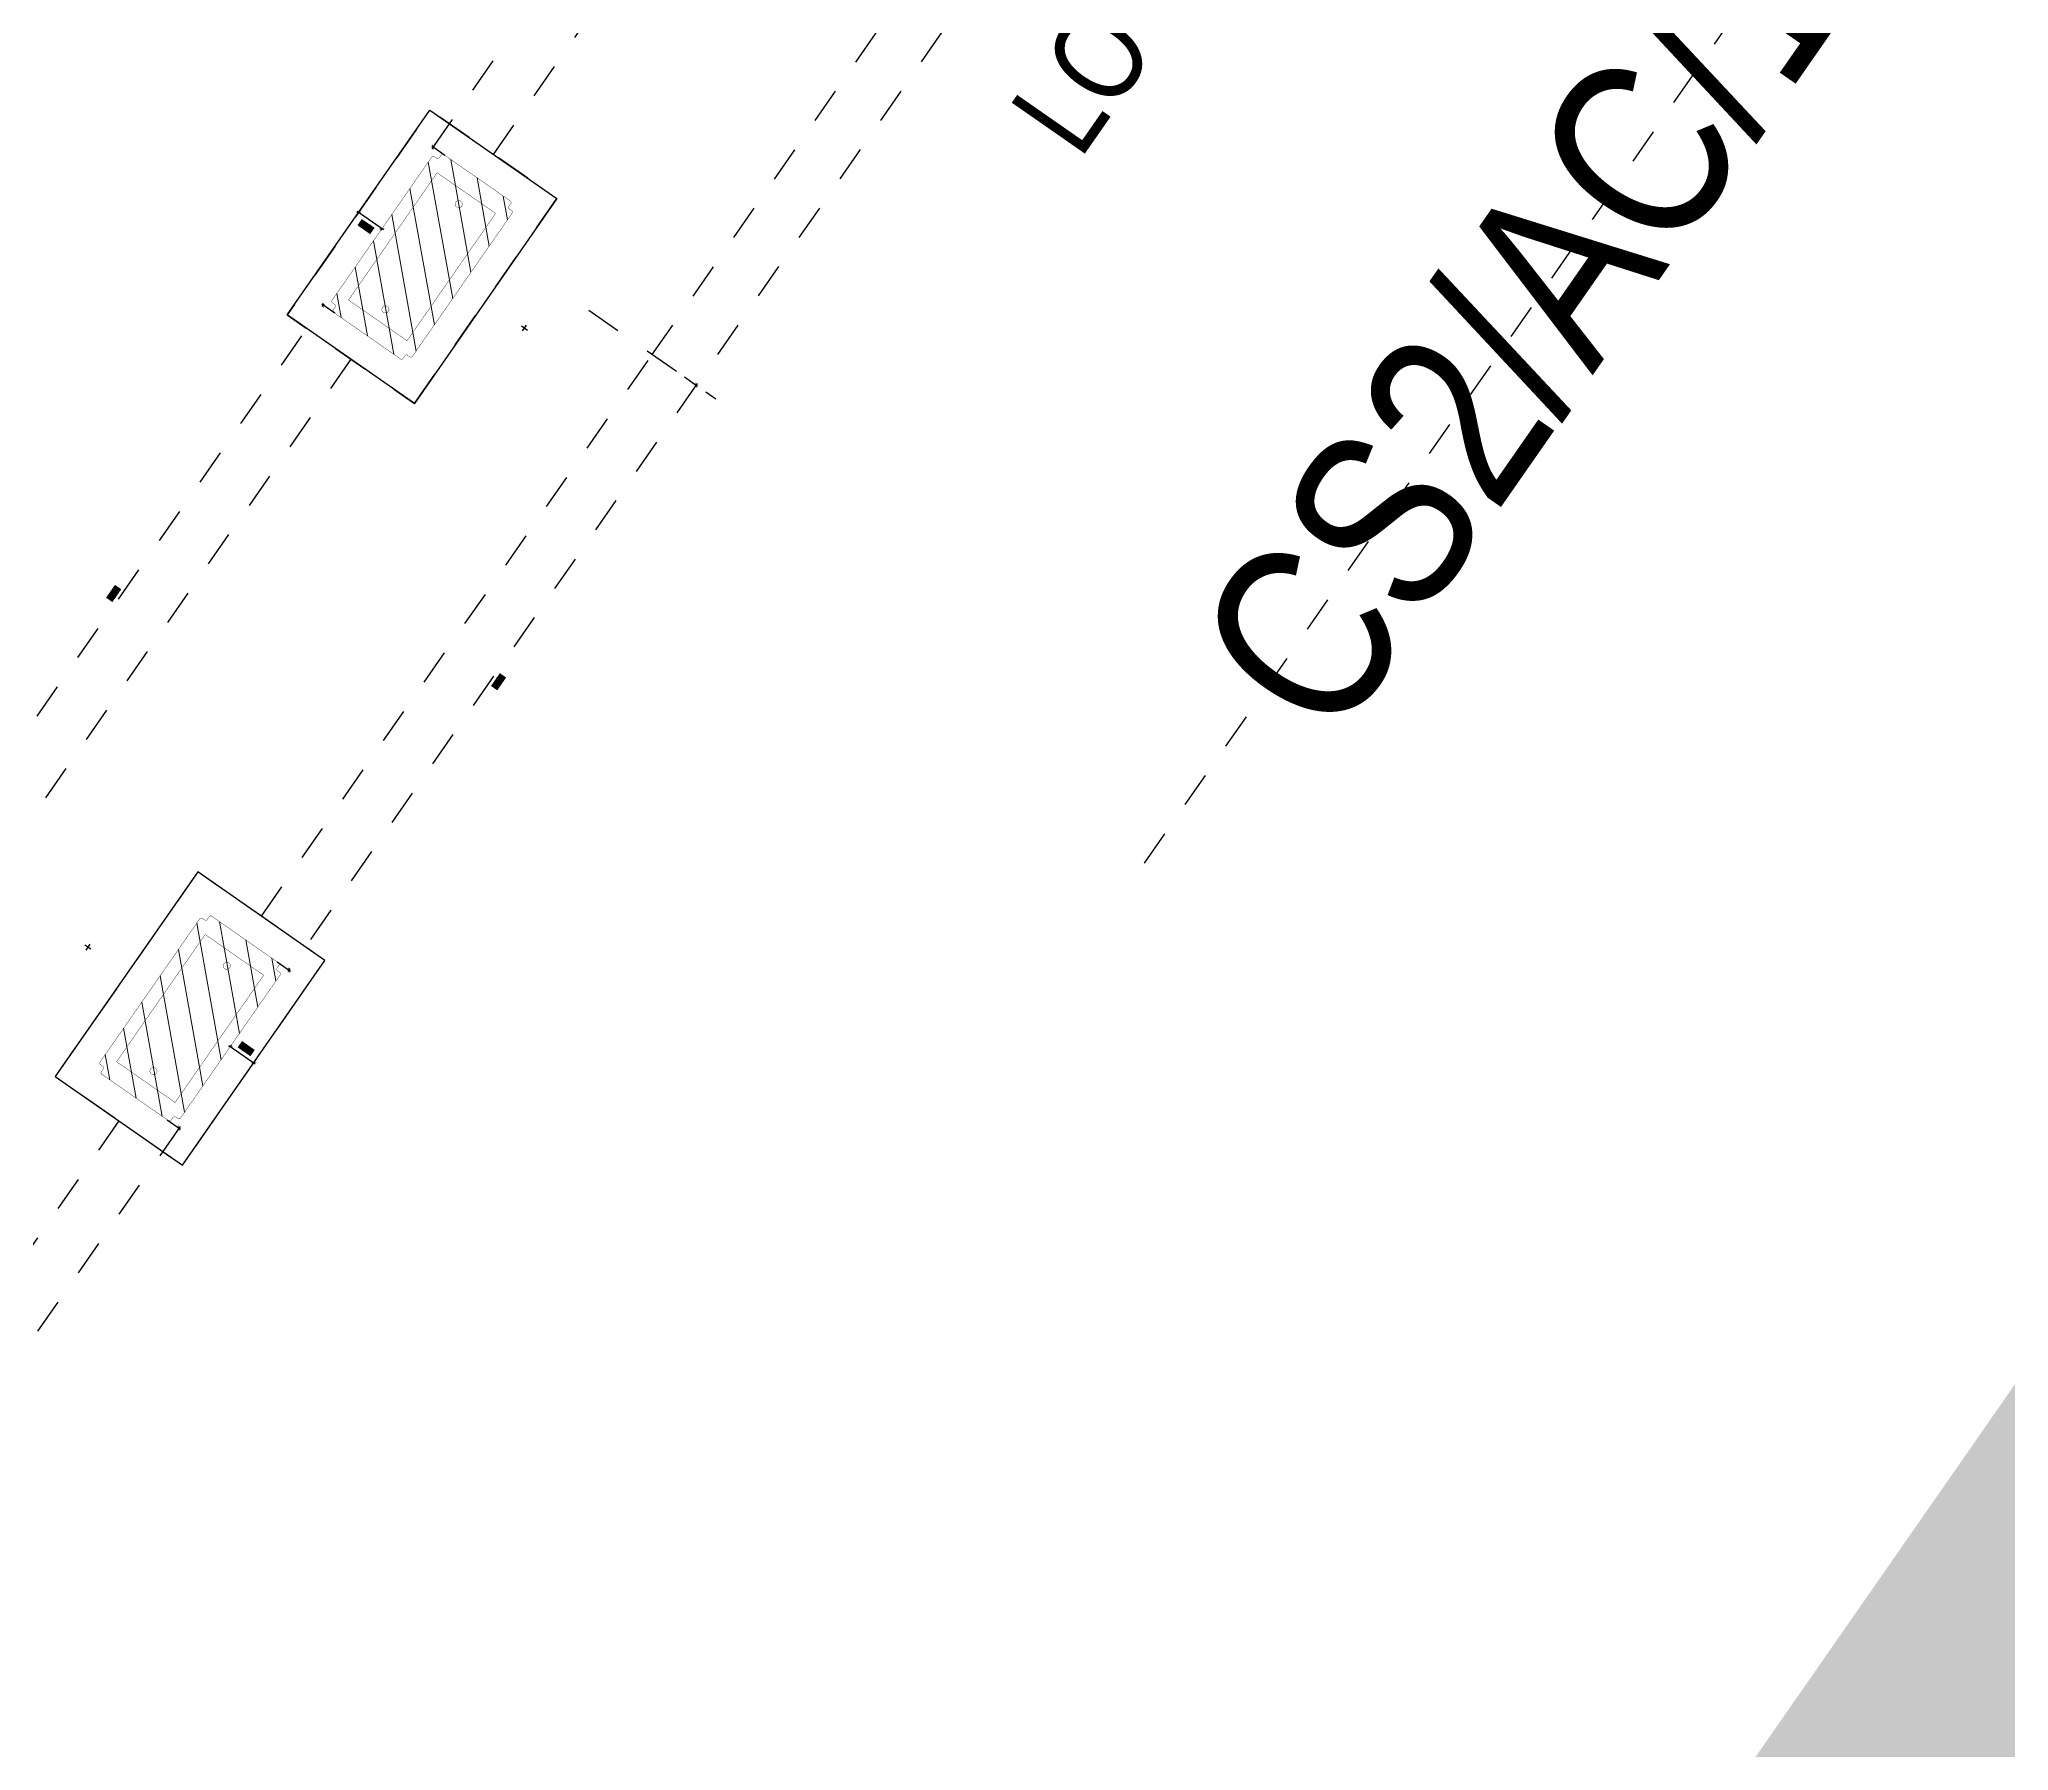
# Model space of a CAD drawing. Extents: x 218857 to 219044, y 632203 to 632441.
# Drawn here: x 218949.25 to 218954.77, y 632360.02 to 632364.82 of the extents above; entities that cross this region are included whole.
import ezdxf
from ezdxf.enums import TextEntityAlignment as Align

# ---------------------------------------------------------------- set-up
doc = ezdxf.new("R2018")
doc.units = 0
doc.header["$MEASUREMENT"] = 0
doc.linetypes.add('ACAD_ISO03W100', pattern=[30, 12, -18])
doc.linetypes.add('TRAZOS', pattern=[19.049999999999997, 12.7, -6.35])
doc.layers.get('0').update_dxf_attribs({"color": 4})
doc.layers.get('Defpoints').update_dxf_attribs({"color": 3, "lineweight": 30})
doc.layers.add('PC_T7200_002_SG-GRAL-HIDDEN DATA', color=150, linetype='TRAZOS', true_color=0x007fff, plot=False)
doc.layers.add('PC_T7200_522_SG-LOT 25-AXLE COUNTER', color=7, linetype='Continuous', true_color=0xff0002)
doc.layers.add('PC_T7200_538_SG-LOT 25-BEACON CBLTRX-3268 RECEPTORAS', color=4, linetype='Continuous', true_color=0x00ffff)
doc.styles.add('ARIAL NARROW', font='ARIALN.TTF')
doc.styles.get("Standard").update_dxf_attribs({"font": 'arial.ttf'})
doc.dimstyles.new('1-10', dxfattribs={"dimscale": 10, "dimtxt": 0.0018, "dimasz": 0.001, "dimexe": 0.0005, "dimexo": 0.0005, "dimgap": 0.0008, "dimtad": 1, "dimzin": 1, "dimtxsty": 'ARIAL NARROW', "dimblk": 'ARCHTICK', "dimcen": 0.0015, "dimdle": 0.0005, "dimclrd": 256, "dimclre": 256, "dimclrt": 256, "dimazin": 0, "dimtfac": 1, "dimtmove": 0, "dimatfit": 3, "dimfxl": 0.004, "dimfxlon": 1, "dimtfill": 2, "dimtfillclr": 255, "dimlwd": -1, "dimlwe": -1, "dimarcsym": 0})
pattern_1 = [(45, (0, 0), (-0.04490128060534577, 0.04490128060534577), [])]

# ---------------------------------------------------------------- blocks, each defined once
blk = doc.blocks.new('_ArchTick')
at = {"color": 0, "linetype": 'ByBlock', "const_width": 0.15}
blk.add_lwpolyline([(-0.5, -0.5), (0.5, 0.5)], dxfattribs=at)
blk = doc.blocks.new('*D9')
at = {"layer": 'Defpoints', "color": 0, "linetype": 'TRAZOS', "ltscale": 0.005, "transparency": 16777216}
for p in [(-1.220024815875804, 0.05799999999999272), (-1.220024815875804, 0.05799999999999272), (-0.2200000000011642, 0.05799999999999272)]:
    blk.add_point(p, dxfattribs=at)
at = {"layer": 'PC_T7200_002_SG-GRAL-HIDDEN DATA', "ltscale": 0.005, "transparency": 16777216}
for p, q in [((-0.2150000000011641, 0.05799999999999272), (-1.225024815875804, 0.05799999999999272)), ((-1.220024815875804, 0.05799999999999273), (-1.220024815875804, 0.06299999999999273)), ((-0.2200000000011642, 0.05799999999999273), (-0.2200000000011642, 0.06299999999999273))]:
    blk.add_line(p, q, dxfattribs=at)
at = {"layer": 'PC_T7200_002_SG-GRAL-HIDDEN DATA', "linetype": 'TRAZOS', "ltscale": 0.005, "transparency": 16777216, "xscale": 0.01, "yscale": 0.01, "zscale": 0.01, "rotation": 180}
blk.add_blockref('_ArchTick', (-1.220024815875804, 0.05799999999999272), dxfattribs=at)
at = {"layer": 'PC_T7200_002_SG-GRAL-HIDDEN DATA', "linetype": 'TRAZOS', "ltscale": 0.005, "transparency": 16777216, "xscale": 0.01, "yscale": 0.01, "zscale": 0.01}
blk.add_blockref('_ArchTick', (-0.2200000000011642, 0.05799999999999272), dxfattribs=at)
at = {"layer": 'PC_T7200_002_SG-GRAL-HIDDEN DATA', "linetype": 'TRAZOS', "ltscale": 0.005, "transparency": 16777216, "insert": (-0.7200124079384841, 0.07681718963164347), "char_height": 0.018, "attachment_point": 5, "style": 'ARIAL NARROW', "bg_fill": 1, "box_fill_scale": 1.1, "bg_fill_color": 255, "bg_fill_transparency": 0}
blk.add_mtext('1,00', dxfattribs=at)
blk = doc.blocks.new('*D10')
at = {"layer": 'Defpoints', "color": 0, "linetype": 'TRAZOS', "ltscale": 0.005, "transparency": 16777216}
for p in [(0.2200000000011642, 0.05799999999999272), (1.219975184124195, 0.05799999999999107), (1.219975184124195, 0.05799999999999107)]:
    blk.add_point(p, dxfattribs=at)
at = {"layer": 'PC_T7200_002_SG-GRAL-HIDDEN DATA', "ltscale": 0.005, "transparency": 16777216}
for p, q in [((0.2150000000011641, 0.05799999999999107), (1.224975184124195, 0.05799999999999107)), ((0.2200000000011642, 0.05799999999999438), (0.2200000000011642, 0.06299999999999438)), ((1.219975184124195, 0.05799999999999107), (1.219975184124195, 0.06299999999999106))]:
    blk.add_line(p, q, dxfattribs=at)
at = {"layer": 'PC_T7200_002_SG-GRAL-HIDDEN DATA', "linetype": 'TRAZOS', "ltscale": 0.005, "transparency": 16777216, "xscale": 0.01, "yscale": 0.01, "zscale": 0.01, "rotation": 180}
blk.add_blockref('_ArchTick', (0.2200000000011642, 0.05799999999999107), dxfattribs=at)
at = {"layer": 'PC_T7200_002_SG-GRAL-HIDDEN DATA', "linetype": 'TRAZOS', "ltscale": 0.005, "transparency": 16777216, "xscale": 0.01, "yscale": 0.01, "zscale": 0.01}
blk.add_blockref('_ArchTick', (1.219975184124195, 0.05799999999999107), dxfattribs=at)
at = {"layer": 'PC_T7200_002_SG-GRAL-HIDDEN DATA', "linetype": 'TRAZOS', "ltscale": 0.005, "transparency": 16777216, "insert": (0.7199875920626797, 0.07681718963164182), "char_height": 0.018, "attachment_point": 5, "style": 'ARIAL NARROW', "bg_fill": 1, "box_fill_scale": 1.1, "bg_fill_color": 255, "bg_fill_transparency": 0}
blk.add_mtext('1,00', dxfattribs=at)
blk = doc.blocks.new('*U121')
at = {"style": 'ARIAL NARROW'}
for tag, height, flags, p in [('AT018', 0.25, 9, (-0.605378561307319, -0.4408864942301143)), ('AT008', 0.25, 9, (-0.6053785613235754, -0.8408864942301143)), ('AT004', 0.25, 9, (-0.6053785613398319, -1.240886494230115)), ('AT000', 0.25, 8, (-0.6053785613560883, -1.640886494230114)), ('AT003', 0.25, 8, (-0.6053785613723448, -2.040886494230114)), ('AT001', 0.5, 8, (-0.6054221946603151, -3.440886494230112)), ('GIS01', 0.25, 9, (-0.6054221946887639, -4.140886494230111)), ('GIS02', 0.25, 9, (-0.6054221947050205, -4.540886494230111)), ('GIS03', 0.25, 9, (-0.605422194721277, -4.940886494230112)), ('GIS04', 0.25, 9, (-0.6054221947375333, -5.340886494230111)), ('GIS05', 0.25, 9, (-0.6054221947537899, -5.740886494230113)), ('GIS06', 0.25, 9, (-0.6054221947700462, -6.140886494230111)), ('GIS07', 0.25, 9, (-0.6054221947863025, -6.540886494230111)), ('GIS08', 0.25, 9, (-0.6054221948025593, -6.940886494230111)), ('GIS09', 0.25, 9, (-0.6054221948188157, -7.340886494230113)), ('GIS10', 0.25, 9, (-0.6054221948350718, -7.740886494230112))]:
    blk.add_attdef(tag, text='', height=height, rotation=359.9999999976714, dxfattribs=dict(at, flags=flags)).set_placement(p, align=Align.MIDDLE_CENTER)
at = {"lineweight": 30, "flags": 104}
for tag, p in [('X=INSERTIONPOINT', (-5.596425628235765, -2.406353751871746)), ('Y=INSERTIONPOINT', (-5.596213463393052, -2.806353751871756))]:
    blk.add_attdef(tag, text='', height=0.25, dxfattribs=at).set_placement(p, align=Align.MIDDLE_CENTER)
at = {"style": 'ARIAL NARROW', "flags": 9}
for tag, rotation, p in [('AT006', 359.9999999976714, (2.394577805339685, -3.440886494352036)), ('AT005', 359.9999999976714, (5.394577805339685, -3.440886494473959)), ('AT007', 314.9999999976714, (8.182966152988003, -3.440886494587282))]:
    blk.add_attdef(tag, text='', height=0.25, rotation=rotation, dxfattribs=at).set_placement(p, align=Align.MIDDLE_LEFT)
blk = doc.blocks.new('*D22')
at = {"layer": 'Defpoints', "color": 0, "linetype": 'TRAZOS', "ltscale": 0.005, "transparency": 16777216}
for p in [(-2.269999999999982, 0.15), (-6.269999999999982, 0), (-2.269999999999982, 0)]:
    blk.add_point(p, dxfattribs=at)
at = {"layer": 'PC_T7200_002_SG-GRAL-HIDDEN DATA', "ltscale": 0.005, "transparency": 16777216}
for p, q in [((-6.274999999999982, 0.15), (-2.264999999999982, 0.15)), ((-6.269999999999982, 0.11), (-6.269999999999982, 0.155)), ((-2.269999999999982, 0.11), (-2.269999999999982, 0.155))]:
    blk.add_line(p, q, dxfattribs=at)
at = {"layer": 'PC_T7200_002_SG-GRAL-HIDDEN DATA', "linetype": 'TRAZOS', "ltscale": 0.005, "transparency": 16777216, "xscale": 0.01, "yscale": 0.01, "zscale": 0.01, "rotation": 180}
blk.add_blockref('_ArchTick', (-6.269999999999982, 0.15), dxfattribs=at)
at = {"layer": 'PC_T7200_002_SG-GRAL-HIDDEN DATA', "linetype": 'TRAZOS', "ltscale": 0.005, "transparency": 16777216, "xscale": 0.01, "yscale": 0.01, "zscale": 0.01}
blk.add_blockref('_ArchTick', (-2.269999999999982, 0.15), dxfattribs=at)
at = {"layer": 'PC_T7200_002_SG-GRAL-HIDDEN DATA', "linetype": 'TRAZOS', "ltscale": 0.005, "transparency": 16777216, "insert": (-4.269999999999982, 0.1688171896316507), "char_height": 0.018, "attachment_point": 5, "style": 'ARIAL NARROW', "bg_fill": 1, "box_fill_scale": 1.1, "bg_fill_color": 255, "bg_fill_transparency": 0}
blk.add_mtext('4,00', dxfattribs=at)
blk = doc.blocks.new('*D24')
at = {"layer": 'Defpoints', "color": 0, "linetype": 'TRAZOS', "ltscale": 0.005, "transparency": 16777216}
for p in [(-0.269999999999925, 0.15), (-2.269999999999982, 0), (-0.269999999999925, 0)]:
    blk.add_point(p, dxfattribs=at)
at = {"layer": 'PC_T7200_002_SG-GRAL-HIDDEN DATA', "ltscale": 0.005, "transparency": 16777216}
for p, q in [((-2.274999999999982, 0.15), (-0.264999999999925, 0.15)), ((-2.269999999999982, 0.11), (-2.269999999999982, 0.155)), ((-0.269999999999925, 0.11), (-0.269999999999925, 0.155))]:
    blk.add_line(p, q, dxfattribs=at)
at = {"layer": 'PC_T7200_002_SG-GRAL-HIDDEN DATA', "linetype": 'TRAZOS', "ltscale": 0.005, "transparency": 16777216, "xscale": 0.01, "yscale": 0.01, "zscale": 0.01, "rotation": 180}
blk.add_blockref('_ArchTick', (-2.269999999999982, 0.15), dxfattribs=at)
at = {"layer": 'PC_T7200_002_SG-GRAL-HIDDEN DATA', "linetype": 'TRAZOS', "ltscale": 0.005, "transparency": 16777216, "xscale": 0.01, "yscale": 0.01, "zscale": 0.01}
blk.add_blockref('_ArchTick', (-0.269999999999925, 0.15), dxfattribs=at)
at = {"layer": 'PC_T7200_002_SG-GRAL-HIDDEN DATA', "linetype": 'TRAZOS', "ltscale": 0.005, "transparency": 16777216, "insert": (-1.269999999999953, 0.1688171896316507), "char_height": 0.018, "attachment_point": 5, "style": 'ARIAL NARROW', "bg_fill": 1, "box_fill_scale": 1.1, "bg_fill_color": 255, "bg_fill_transparency": 0}
blk.add_mtext('2,00', dxfattribs=at)
blk = doc.blocks.new('*D25')
at = {"layer": 'Defpoints', "color": 0, "linetype": 'TRAZOS', "ltscale": 0.005, "transparency": 16777216}
for p in [(2.269999999999982, 0.15), (0.2700000000000387, 0), (2.269999999999982, 0)]:
    blk.add_point(p, dxfattribs=at)
at = {"layer": 'PC_T7200_002_SG-GRAL-HIDDEN DATA', "ltscale": 0.005, "transparency": 16777216}
for p, q in [((0.2650000000000386, 0.15), (2.274999999999982, 0.15)), ((0.2700000000000387, 0.11), (0.2700000000000387, 0.155)), ((2.269999999999982, 0.11), (2.269999999999982, 0.155))]:
    blk.add_line(p, q, dxfattribs=at)
at = {"layer": 'PC_T7200_002_SG-GRAL-HIDDEN DATA', "linetype": 'TRAZOS', "ltscale": 0.005, "transparency": 16777216, "xscale": 0.01, "yscale": 0.01, "zscale": 0.01, "rotation": 180}
blk.add_blockref('_ArchTick', (0.2700000000000387, 0.15), dxfattribs=at)
at = {"layer": 'PC_T7200_002_SG-GRAL-HIDDEN DATA', "linetype": 'TRAZOS', "ltscale": 0.005, "transparency": 16777216, "xscale": 0.01, "yscale": 0.01, "zscale": 0.01}
blk.add_blockref('_ArchTick', (2.269999999999982, 0.15), dxfattribs=at)
at = {"layer": 'PC_T7200_002_SG-GRAL-HIDDEN DATA', "linetype": 'TRAZOS', "ltscale": 0.005, "transparency": 16777216, "insert": (1.27000000000001, 0.1688171896316507), "char_height": 0.018, "attachment_point": 5, "style": 'ARIAL NARROW', "bg_fill": 1, "box_fill_scale": 1.1, "bg_fill_color": 255, "bg_fill_transparency": 0}
blk.add_mtext('2,00', dxfattribs=at)
blk = doc.blocks.new('*D26')
at = {"layer": 'Defpoints', "color": 0, "linetype": 'TRAZOS', "ltscale": 0.005, "transparency": 16777216}
for p in [(2.842170943040402e-14, 0.2175000000000012), (2.842170943040405e-14, 0.2175000000000012), (5.684341886080804e-14, 0.1375000000000029)]:
    blk.add_point(p, dxfattribs=at)
at = {"layer": 'PC_T7200_002_SG-GRAL-HIDDEN DATA', "ltscale": 0.005, "transparency": 16777216}
for p, q in [((2.844058322182267e-14, 0.1325000000000029), (2.842059920737942e-14, 0.2225000000000013)), ((2.842198698616017e-14, 0.2175000000000012), (-0.004999999999971579, 0.2175000000000012)), ((2.843888319281618e-14, 0.1375000000000029), (-0.004999999999971562, 0.1375000000000029))]:
    blk.add_line(p, q, dxfattribs=at)
at = {"layer": 'PC_T7200_002_SG-GRAL-HIDDEN DATA', "linetype": 'TRAZOS', "ltscale": 0.005, "transparency": 16777216, "xscale": 0.01, "yscale": 0.01, "zscale": 0.01}
for p, rotation in [((2.842170943040405e-14, 0.2175000000000012), 90), ((2.843947299879804e-14, 0.1375000000000029), 270)]:
    blk.add_blockref('_ArchTick', p, dxfattribs=dict(at, rotation=rotation))
at = {"layer": 'PC_T7200_002_SG-GRAL-HIDDEN DATA', "linetype": 'TRAZOS', "ltscale": 0.005, "transparency": 16777216, "insert": (-0.01881718963162227, 0.177500000000002), "char_height": 0.018, "attachment_point": 5, "rotation": 90, "style": 'ARIAL NARROW', "bg_fill": 1, "box_fill_scale": 1.1, "bg_fill_color": 255, "bg_fill_transparency": 0}
blk.add_mtext('0,08', dxfattribs=at)
blk = doc.blocks.new('A$C6ace58cf')
at = {"color": 10}
for points in [[(218950.3429650466, 632364.6188528745), (218950.6999547614, 632364.3702903199), (218950.2999690414, 632363.7958241121), (218949.9429793266, 632364.0443866667), (218950.3429650466, 632364.6188528745)], [(218949.2919850585, 632361.9071160499), (218949.6489747733, 632361.6585534953), (218950.0489604934, 632362.2330197031), (218949.6919707786, 632362.4815822577), (218949.2919850585, 632361.9071160499)]]:
    blk.add_lwpolyline(points, dxfattribs=at)
blk = doc.blocks.new('PC_T7200_(CAFS)_P1')
at = {"lineweight": 0}
h = blk.add_hatch(dxfattribs=at)
h.set_pattern_fill('ANSI31', color=256, scale=0.02)
h.set_pattern_definition(pattern_1)
edge = h.paths.add_edge_path()
edge.add_line((-0.2200000000011642, 0.05799999999999272), (-0.2200000000011642, 0.150749987067627))
edge.add_arc((-0.2000747624312768, 0.1507499870918174), 0.01992523756988734, 134.8360176547205, 180.0000000695605, ccw=False)
edge.add_line((-0.214123651443515, 0.1648795238760954), (-0.1594869286345784, 0.2192043941067254))
edge.add_arc((-0.1454380397448777, 0.2050748573540543), 0.01992523746107528, 89.99999988377391, 134.8360174689338, ccw=False)
edge.add_line((-0.1454380397044588, 0.2250000948151296), (-0.1398878562322352, 0.2250000000530576))
edge.add_line((-0.1398878562322352, 0.2250000000530576), (-0.139999999984866, 0.2679999999999723))
edge.add_line((-0.139999999984866, 0.2679999999999723), (-0.0801121438271366, 0.2679999999999723))
edge.add_line((-0.0801121438271366, 0.2679999999999723), (-0.0801121438271366, 0.2250000000530576))
edge.add_line((-0.0801121438271366, 0.2250000000530576), (0.08011214373982511, 0.2250000000530576))
edge.add_line((0.08011214373982511, 0.2250000000530576), (0.07999999998719431, 0.2679999999999723))
edge.add_line((0.07999999998719431, 0.2679999999999723), (0.1398878561449237, 0.2679999999999723))
edge.add_line((0.1398878561449237, 0.2679999999999723), (0.1398878561449237, 0.2250000000530576))
edge.add_line((0.1398878561449237, 0.2250000000530576), (0.1454380397044588, 0.2250000948151296))
edge.add_arc((0.1454380397303258, 0.2050748573893285), 0.01992523742580116, 45.16398248922161, 90.0000000743816, ccw=False)
edge.add_line((0.1594869286054745, 0.2192043941067254), (0.214123651443515, 0.1648795237596801))
edge.add_arc((0.2000747625712357, 0.1507499870336098), 0.01992523742992847, 9.78178036348254e-08, 45.163982512657924, ccw=False)
edge.add_line((0.2200000000011642, 0.150749987067627), (0.2200000000011642, 0.05799999999999272))
edge.add_line((0.2200000000011642, 0.05799999999999272), (0.1806871313310694, 0.05799999999999272))
edge.add_line((0.1806871313310694, 0.05799999999999272), (0.1806871313310694, 0))
edge.add_line((0.1806871313310694, 0), (-0.1806871313310694, 0))
edge.add_line((-0.1806871313310694, 0), (-0.1806871313310694, 0.05799999999999272))
edge.add_line((-0.1806871313310694, 0.05799999999999272), (-0.2200000000011642, 0.05799999999999272))
at = {"const_width": 0.001, "flags": 128}
for points in [[(-0.2200000000011642, 0.05799999999999272), (-0.2200000000011642, 0.150749987067627, -0.1996562915409382), (-0.214123651443515, 0.1648795238760954), (-0.1594869286345784, 0.2192043941067254, -0.1981686549439758), (-0.1454380397044588, 0.2250000948151296), (-0.1398878562322352, 0.2250000000530576), (-0.139999999984866, 0.2679999999999723), (-0.0801121438271366, 0.2679999999999723), (-0.0801121438271366, 0.2250000000530576), (0.08011214373982511, 0.2250000000530576), (0.07999999998719431, 0.2679999999999723), (0.1398878561449237, 0.2679999999999723), (0.1398878561449237, 0.2250000000530576), (0.1454380397044588, 0.2250000948151296, -0.1981686549439758), (0.1594869286054745, 0.2192043941067254), (0.214123651443515, 0.1648795237596801, -0.1996562915409381), (0.2200000000011642, 0.150749987067627), (0.2200000000011642, 0.05799999999999272), (0.1806871313310694, 0.05799999999999272), (0.1806871313310694, 0), (-0.1806871313310694, 0), (-0.1806871313310694, 0.05799999999999272)], [(-0.1135330315055325, 0.1938041272520742, 1), (-0.1045330315055326, 0.1938041272520742, 1)], [(0.1035215124529787, 0.1938041272520742, 1), (0.1125215124529786, 0.1938041272520742, 1)], [(-0.1949559752729255, 0.09139999999999998, 1), (-0.1859559752729256, 0.09139999999999998, 1)], [(0.1839329371969216, 0.09139999999999998, 1), (0.1929329371969215, 0.09139999999999998, 1)]]:
    blk.add_lwpolyline(points, format="xyb", close=True, dxfattribs=at)
for points in [[(-0.1398878562322352, 0.2250000000530576), (-0.0801121438271366, 0.2250000000530576)], [(0.1398878561449237, 0.2250000000530576), (0.08011214373982511, 0.2250000000530576)], [(0.1806871313310694, 0.05203820171300322), (-0.1806871313310694, 0.05203820171300322)], [(-0.1806871313310694, 0.03730017109774053), (0.1806871313310694, 0.03730017109774053)]]:
    blk.add_lwpolyline(points, dxfattribs=at)
blk.add_lwpolyline([(-0.206204032379901, 0.05799999999999272), (-0.206204032379901, 0.1450123670110202, -0.1996562915409382), (-0.2003276838222519, 0.1591419037030732), (-0.1537955675448757, 0.2054084264272547, -0.1981686549439758), (-0.1397466786147561, 0.2112041272520742), (0.1397466785856523, 0.2112041272520742, -0.1981686549439758), (0.1537955675157718, 0.2054084264272547), (0.2003276838222519, 0.1591419037030732, -0.1996562915409382), (0.2062040323507972, 0.1450123670110202), (0.2062040323507972, 0.05799999999999272)], format="xyb", dxfattribs=at)
at = {"layer": 'PC_T7200_002_SG-GRAL-HIDDEN DATA', "linetype": 'TRAZOS', "ltscale": 0.005, "flags": 128}
blk.add_lwpolyline([(1.219975184124195, 0), (1.219975184124196, 0.2679999999999723), (-1.220024815875804, 0.2679999999999723), (-1.220024815875804, 0)], dxfattribs=at)
at = {"layer": 'PC_T7200_002_SG-GRAL-HIDDEN DATA', "linetype": 'TRAZOS', "ltscale": 0.005}
for base, p1, p2, picture, middle in [((-1.220024815875804, 0.05799999999999272), (-0.2200000000011642, 0.05799999999999272), (-1.220024815875804, 0.05799999999999272), '*D9', (-0.7200124079384841, 0.07681718963164347)), ((1.219975184124195, 0.05799999999999107), (0.2200000000011642, 0.05799999999999272), (1.219975184124195, 0.05799999999999107), '*D10', (0.7199875920626797, 0.07681718963164182))]:
    dim = blk.add_linear_dim(base=base, p1=p1, p2=p2, dimstyle='1-10', dxfattribs=at)
    dim.commit()
    dim.dimension.update_dxf_attribs({"geometry": picture, "text_midpoint": middle})
blk = doc.blocks.new('*U150')
at = {"layer": 'PC_T7200_002_SG-GRAL-HIDDEN DATA', "linetype": 'TRAZOS', "ltscale": 0.005}
blk.add_line((-2.505646598829544, -3.670284407542019), (1.494353401170456, -3.670284407704582), dxfattribs=at)
at = {"color": 0, "xscale": -1, "rotation": 180}
blk.add_blockref('PC_T7200_(CAFS)_P1', (0, -0.6000000000000005), dxfattribs=at)
at = {"style": 'ARIAL NARROW'}
for tag, height, flags, p in [('AT018', 0.25, 9, (-0.5056029654765475, -0.670284407623303)), ('AT008', 0.25, 9, (-0.5056029654928038, -1.070284407623303)), ('AT004', 0.25, 9, (-0.5056029655090604, -1.470284407623303)), ('AT000', 0.25, 8, (-0.5056029655253167, -1.870284407623303)), ('AT003', 0.25, 8, (-0.5056029655415732, -2.270284407623303)), ('AT001', 0.5, 8, (-0.5056465988295435, -3.670284407623301)), ('GIS01', 0.25, 9, (-0.5056465988579923, -4.3702844076233)), ('GIS02', 0.25, 9, (-0.5056465988742489, -4.770284407623301)), ('GIS03', 0.25, 9, (-0.5056465988905054, -5.170284407623301)), ('GIS04', 0.25, 9, (-0.5056465989067618, -5.5702844076233)), ('GIS05', 0.25, 9, (-0.5056465989230183, -5.970284407623302)), ('GIS06', 0.25, 9, (-0.5056465989392747, -6.3702844076233)), ('GIS07', 0.25, 9, (-0.505646598955531, -6.770284407623299)), ('GIS08', 0.25, 9, (-0.5056465989717878, -7.170284407623299)), ('GIS09', 0.25, 9, (-0.5056465989880441, -7.570284407623301)), ('GIS10', 0.25, 9, (-0.5056465990043002, -7.9702844076233))]:
    blk.add_attdef(tag, text='', height=height, rotation=359.9999999976714, dxfattribs=dict(at, flags=flags)).set_placement(p, align=Align.MIDDLE_CENTER)
at = {"lineweight": 30, "flags": 104}
for tag, p in [('X=INSERTIONPOINT', (-5.496650032404993, -2.635751665264935)), ('Y=INSERTIONPOINT', (-5.496437867562281, -3.035751665264944))]:
    blk.add_attdef(tag, text='', height=0.25, dxfattribs=at).set_placement(p, align=Align.MIDDLE_CENTER)
at = {"style": 'ARIAL NARROW', "flags": 9}
for tag, rotation, p in [('AT006', 359.9999999976714, (2.494353401170456, -3.670284407745224)), ('AT005', 359.9999999976714, (5.494353401170456, -3.670284407867147)), ('AT007', 314.9999999976714, (8.282741748818774, -3.67028440798047))]:
    blk.add_attdef(tag, text='', height=0.25, rotation=rotation, dxfattribs=at).set_placement(p, align=Align.MIDDLE_LEFT)
blk = doc.blocks.new('PC_T7200_(CAFS)_BP')
at = {"lineweight": 0}
h = blk.add_hatch(dxfattribs=at)
h.set_pattern_fill('ANSI31', color=0, scale=0.02)
h.set_pattern_definition(pattern_1)
edge = h.paths.add_edge_path()
edge.add_arc((-0.2649999999999295, -0.1142502806666386), 0.004999999999995453, 180, 270)
edge.add_line((-0.2649999999999295, -0.119250280666634), (-0.2549999999999386, -0.119250280666634))
edge.add_arc((-0.2549999999999386, -0.1242502806666295), 0.004999999999995453, 0, 90, ccw=False)
edge.add_line((-0.2499999999999432, -0.1242502806666295), (-0.2499999999999432, -0.1324999999999932))
edge.add_arc((-0.2449999999999406, -0.1325000000000003), 0.00500000000000253, 179.9999999999183, 269.9999999999189)
edge.add_line((-0.2449999999999477, -0.1375000000000028), (0.2450000000000614, -0.1375000000000028))
edge.add_arc((0.2450000000000543, -0.1325000000000003), 0.00500000000000253, 270.0000000000811, 360.0000000000817)
edge.add_line((0.2500000000000568, -0.1324999999999932), (0.2500000000000568, -0.1242502806666295))
edge.add_arc((0.2550000000000523, -0.1242502806666295), 0.004999999999995453, 90, 180, ccw=False)
edge.add_line((0.2550000000000523, -0.119250280666634), (0.2650000000000432, -0.119250280666634))
edge.add_arc((0.2650000000000432, -0.1142502806666386), 0.004999999999995453, 270, 360)
edge.add_line((0.2700000000000387, -0.1142502806666386), (0.2700000000000387, 0.1142502806666386))
edge.add_arc((0.2650000000000432, 0.1142502806666386), 0.004999999999995453, 0, 90)
edge.add_line((0.2650000000000432, 0.119250280666634), (0.2550000000000523, 0.119250280666634))
edge.add_arc((0.2550000000000594, 0.1242502806666366), 0.005000000000002558, 179.9999999999186, 269.9999999999186, ccw=False)
edge.add_line((0.2500000000000568, 0.1242502806666437), (0.2500000000000568, 0.1325000000000074))
edge.add_arc((0.2450000000000614, 0.1325000000000074), 0.004999999999995425, 359.9999999999997, 450.0000000000003)
edge.add_line((0.2450000000000614, 0.1375000000000028), (-0.2449999999999477, 0.1375000000000028))
edge.add_arc((-0.2449999999999477, 0.1325000000000074), 0.004999999999995425, 89.99999999999967, 180.0000000000003)
edge.add_line((-0.2499999999999432, 0.1325000000000074), (-0.2499999999999432, 0.1242502806666437))
edge.add_arc((-0.2549999999999457, 0.1242502806666366), 0.005000000000002558, -89.99999999991849, 8.139977580867708e-11, ccw=False)
edge.add_line((-0.2549999999999386, 0.119250280666634), (-0.2649999999999295, 0.119250280666634))
edge.add_arc((-0.2649999999999295, 0.1142502806666386), 0.004999999999995453, 90, 180)
edge.add_line((-0.269999999999925, 0.1142502806666386), (-0.269999999999925, -0.1142502806666386))
at = {"color": 0, "const_width": 0.001, "flags": 128}
for points in [[(-0.269999999999925, -0.1142502806666386, 0.4142135623730955), (-0.2649999999999295, -0.119250280666634), (-0.2549999999999386, -0.119250280666634, -0.4142135623730955), (-0.2499999999999432, -0.1242502806666295), (-0.2499999999999432, -0.1324999999999932, 0.4142135623730972), (-0.2449999999999477, -0.1375000000000028), (0.2450000000000614, -0.1375000000000028, 0.4142135623730972), (0.2500000000000568, -0.1324999999999932), (0.2500000000000568, -0.1242502806666295, -0.4142135623730955), (0.2550000000000523, -0.119250280666634), (0.2650000000000432, -0.119250280666634, 0.4142135623730955), (0.2700000000000387, -0.1142502806666386), (0.2700000000000387, 0.1142502806666386, 0.4142135623730955), (0.2650000000000432, 0.119250280666634), (0.2550000000000523, 0.119250280666634, -0.4142135623730955), (0.2500000000000568, 0.1242502806666437), (0.2500000000000568, 0.1325000000000074, 0.4142135623730972), (0.2450000000000614, 0.1375000000000028), (-0.2449999999999477, 0.1375000000000028, 0.4142135623730972), (-0.2499999999999432, 0.1325000000000074), (-0.2499999999999432, 0.1242502806666437, -0.4142135623730955), (-0.2549999999999386, 0.119250280666634), (-0.2649999999999295, 0.119250280666634, 0.4142135623730955), (-0.269999999999925, 0.1142502806666386)], [(-0.1899999999999409, 0, 1), (-0.1699999999999591, 0, 1)], [(0.1700000000000728, 0, 1), (0.1900000000000546, 0, 1)]]:
    blk.add_lwpolyline(points, format="xyb", close=True, dxfattribs=at)
blk.add_lwpolyline([(-0.2175499999999602, 0.1000000000000085), (0.2175500000000739, 0.1000000000000085), (0.2175500000000739, -0.09999999999999432), (-0.2175499999999602, -0.09999999999999432)], close=True, dxfattribs=at)
at = {"layer": 'PC_T7200_002_SG-GRAL-HIDDEN DATA', "linetype": 'TRAZOS', "ltscale": 0.005}
for points in [[(-2.269999999999982, -0.2175000000000011), (-2.269999999999982, 0.2175000000000011)], [(-0.3499999999999659, 0), (-2.269999999999982, 0), (-6.269999999999982, 0)], [(0.3499999999999659, 0), (2.269999999999982, 0), (6.269999999999982, 0)]]:
    blk.add_lwpolyline(points, dxfattribs=at)
at = {"layer": 'PC_T7200_002_SG-GRAL-HIDDEN DATA', "linetype": 'TRAZOS', "ltscale": 0.005, "flags": 128}
blk.add_lwpolyline([(-0.3499999999999659, -0.2175000000000011), (0.3500000000000227, -0.2175000000000011), (0.3500000000000227, 0.2175000000000011), (-0.3499999999999659, 0.2175000000000011)], close=True, dxfattribs=at)
at = {"layer": 'PC_T7200_002_SG-GRAL-HIDDEN DATA', "linetype": 'TRAZOS', "ltscale": 0.005}
dim = blk.add_linear_dim(base=(2.842170943040405e-14, 0.2175000000000012), p1=(5.684341886080801e-14, 0.1375000000000028), p2=(2.842170943040401e-14, 0.2175000000000011), angle=90, dimstyle='1-10', dxfattribs=at)
dim.commit()
dim.dimension.update_dxf_attribs({"geometry": '*D26', "text_midpoint": (-0.01881718963162227, 0.177500000000002)})
for base, p1, p2, picture, middle in [((-2.269999999999982, 0.15), (-6.269999999999982, 0), (-2.269999999999982, 0), '*D22', (-4.269999999999982, 0.1688171896316507)), ((-0.269999999999925, 0.15), (-2.269999999999982, 0), (-0.269999999999925, 0), '*D24', (-1.269999999999953, 0.1688171896316507)), ((2.269999999999982, 0.15), (0.2700000000000387, 0), (2.269999999999982, 0), '*D25', (1.27000000000001, 0.1688171896316507))]:
    dim = blk.add_linear_dim(base=base, p1=p1, p2=p2, dimstyle='1-10', dxfattribs=at)
    dim.commit()
    dim.dimension.update_dxf_attribs({"geometry": picture, "text_midpoint": middle})
blk = doc.blocks.new('*U37')
at = {"layer": 'PC_T7200_002_SG-GRAL-HIDDEN DATA', "linetype": 'ACAD_ISO03W100', "ltscale": 0.005}
for points in [[(-0.009999999999999787, -0.3500000000000227), (0.009999999999999787, -0.3500000000000227)], [(0, -0.3400000000000318), (0, -0.3600000000000136)]]:
    blk.add_lwpolyline(points, dxfattribs=at)
at = {"color": 0}
blk.add_blockref('PC_T7200_(CAFS)_BP', (0, 0), dxfattribs=at)
at = {"style": 'ARIAL NARROW'}
for tag, height, flags, p in [('AT023', 0.25, 9, (-1.964228387156458, 7.045808248356273)), ('AT008', 0.25, 9, (-1.964228387156458, 6.645808248356273)), ('AT004', 0.25, 9, (-1.964228387156458, 6.245808248356273)), ('AT000', 0.25, 8, (-1.964228387156458, 5.845808248356273)), ('AT003', 0.25, 8, (-1.964228387156458, 5.445808248356274)), ('AT001', 0.5, 8, (-1.964272021202438, 3.945808248472688)), ('GIS01', 0.25, 9, (-1.964272020387531, 3.245808248356274)), ('GIS02', 0.25, 9, (-1.964272020387531, 2.845808248356275)), ('GIS03', 0.25, 9, (-1.964272020387531, 2.445808248356275)), ('GIS04', 0.25, 9, (-1.964272020387531, 2.045808248356275)), ('GIS05', 0.25, 9, (-1.964272020387531, 1.645808248356275)), ('GIS06', 0.25, 9, (-1.964272020387531, 1.245808248356274)), ('GIS07', 0.25, 9, (-1.964272020387531, 0.8458082483562741)), ('GIS08', 0.25, 9, (-1.964272020387531, 0.4458082483562755)), ('GIS09', 0.25, 9, (-1.964272020387531, 0.04580824835627517)), ('GIS10', 0.25, 9, (-1.964272020387531, -0.3541917516437261))]:
    blk.add_attdef(tag, text='', height=height, dxfattribs=dict(at, flags=flags)).set_placement(p, align=Align.MIDDLE_CENTER)
at = {"lineweight": 30, "flags": 104}
for tag, p in [('X=INSERTIONPOINT', (-1.964228387156458, 5.045808248356274)), ('Y=INSERTIONPOINT', (-1.964272020387531, 4.645808248356274))]:
    blk.add_attdef(tag, text='', height=0.25, dxfattribs=at).set_placement(p, align=Align.MIDDLE_CENTER)
at = {"style": 'ARIAL NARROW', "flags": 9}
for tag, p in [('AT006', (1.035727979612469, 3.945808248356275)), ('AT005', (4.035727979612469, 3.945808248356275))]:
    blk.add_attdef(tag, text='', height=0.25, dxfattribs=at).set_placement(p, align=Align.MIDDLE_LEFT)
blk.add_attdef('AT007', text='', height=0.25, rotation=314.9999999999999, dxfattribs=at).set_placement((6.824116327260788, 3.945808248356275), align=Align.MIDDLE_LEFT)
blk = doc.blocks.new('*U35')
at = {"layer": 'PC_T7200_002_SG-GRAL-HIDDEN DATA', "linetype": 'ACAD_ISO03W100', "ltscale": 0.005}
for points in [[(-0.009999999999999787, -0.3500000000000227), (0.009999999999999787, -0.3500000000000227)], [(0, -0.3400000000000318), (0, -0.3600000000000136)]]:
    blk.add_lwpolyline(points, dxfattribs=at)
at = {"color": 0}
blk.add_blockref('PC_T7200_(CAFS)_BP', (0, 0), dxfattribs=at)
at = {"style": 'ARIAL NARROW'}
for tag, height, flags, p in [('GIS10', 0.25, 9, (4.206569831107438, -0.3766601517040815)), ('GIS09', 0.25, 9, (4.206569831108426, -0.7766601517040828)), ('GIS08', 0.25, 9, (4.206569831109415, -1.176660151704083)), ('GIS07', 0.25, 9, (4.206569831110403, -1.576660151704082)), ('GIS06', 0.25, 9, (4.206569831111391, -1.976660151704082)), ('GIS05', 0.25, 9, (4.20656983111238, -2.376660151704082)), ('GIS04', 0.25, 9, (4.206569831113367, -2.776660151704083)), ('GIS03', 0.25, 9, (4.206569831114356, -3.176660151704082)), ('GIS02', 0.25, 9, (4.206569831115345, -3.576660151704083)), ('GIS01', 0.25, 9, (4.206569831116332, -3.976660151704082)), ('AT001', 0.5, 8, (4.20656983193297, -4.676660151820496)), ('AT003', 0.25, 8, (4.206526197890695, -6.176660151704081)), ('AT000', 0.25, 8, (4.206526197891685, -6.576660151704081)), ('AT004', 0.25, 9, (4.206526197892672, -6.976660151704079)), ('AT008', 0.25, 9, (4.206526197893661, -7.376660151704082)), ('AT023', 0.25, 9, (4.206526197894649, -7.77666015170408))]:
    blk.add_attdef(tag, text='', height=height, rotation=180.0000000001416, dxfattribs=dict(at, flags=flags)).set_placement(p, align=Align.MIDDLE_CENTER)
at = {"lineweight": 30}
for tag, p in [('Y=INSERTIONPOINT', (4.206569831119792, -5.376660151704082)), ('X=INSERTIONPOINT', (4.206526197889707, -5.776660151704082))]:
    blk.add_attdef(tag, text='', height=0.25, rotation=180.0000000001416, dxfattribs=at).set_placement(p, align=Align.MIDDLE_CENTER)
at = {"style": 'ARIAL NARROW', "flags": 9}
for tag, rotation, p in [('AT007', 135.0000000001415, (-4.581818516530258, -4.676660151725796)), ('AT005', 180.0000000001416, (-1.793430168881939, -4.676660151718907)), ('AT006', 180.0000000001416, (1.206569831118062, -4.676660151711495))]:
    blk.add_attdef(tag, text='', height=0.25, rotation=rotation, dxfattribs=at).set_placement(p, align=Align.MIDDLE_LEFT)

msp = doc.modelspace()

# ---------------------------------------------------------------- block references
at = {"linetype": 'Continuous', "lineweight": 13}
msp.add_blockref('A$C6ace58cf', (0, 0), dxfattribs=at)
at = {"layer": 'PC_T7200_522_SG-LOT 25-AXLE COUNTER'}
ref = msp.add_blockref('*U150', (218950.7686772551, 632366.6594464261), dxfattribs=dict(at, rotation=55.15152175685955))
ref.add_attrib('AT001', 'CS2/AC/12', dxfattribs={"layer": '0', "height": 0.4999999999999999, "rotation": 55.15152175420867, "style": 'ARIAL NARROW'}).set_placement((218953.4918244118, 632364.1472490454), align=Align.MIDDLE_CENTER)
ref.add_attrib('AT003', 'LOT-25', dxfattribs={"layer": '0', "height": 0.25, "rotation": 55.15152175420867, "style": 'ARIAL NARROW'}).set_placement((218952.3429168997, 632364.9472562523), align=Align.MIDDLE_CENTER)
ref = msp.add_blockref('*U121', (218943.1710382021, 632348.6255707681), dxfattribs=dict(at, rotation=55.15153007482036))
lines = msp.add_mtext('Y=632348.626', dxfattribs={"layer": '0', "insert": (218945.1565143846, 632346.5054159538), "char_height": 2.5, "attachment_point": 1, "rotation": 55.15153007239691, "bg_fill": 1, "box_fill_scale": 1, "bg_fill_color": 7, "bg_fill_true_color": 16777215, "bg_fill_transparency": 0})
ref.add_attrib('Y=INSERTIONPOINT', '', (218945.1565143846, 632346.5054159538), dxfattribs={"flags": 42}).embed_mtext(lines)
lines = msp.add_mtext('X=218943.171', dxfattribs={"layer": '0', "insert": (218944.8282728711, 632346.7340149712), "char_height": 2.5, "attachment_point": 1, "rotation": 55.15153007239691, "bg_fill": 1, "box_fill_scale": 1, "bg_fill_color": 7, "bg_fill_true_color": 16777215, "bg_fill_transparency": 0})
ref.add_attrib('X=INSERTIONPOINT', '', (218944.8282728711, 632346.7340149712), dxfattribs={"flags": 42}).embed_mtext(lines)
at = {"layer": 'PC_T7200_538_SG-LOT 25-BEACON CBLTRX-3268 RECEPTORAS'}
for name, p, rotation in [('*U37', (218950.321467044, 632364.2073384933), 55.15151967811555), ('*U35', (218949.670472776, 632362.0700678765), 235.1515196781155)]:
    msp.add_blockref(name, p, dxfattribs=dict(at, rotation=rotation))

doc.saveas('drawing.dxf')
